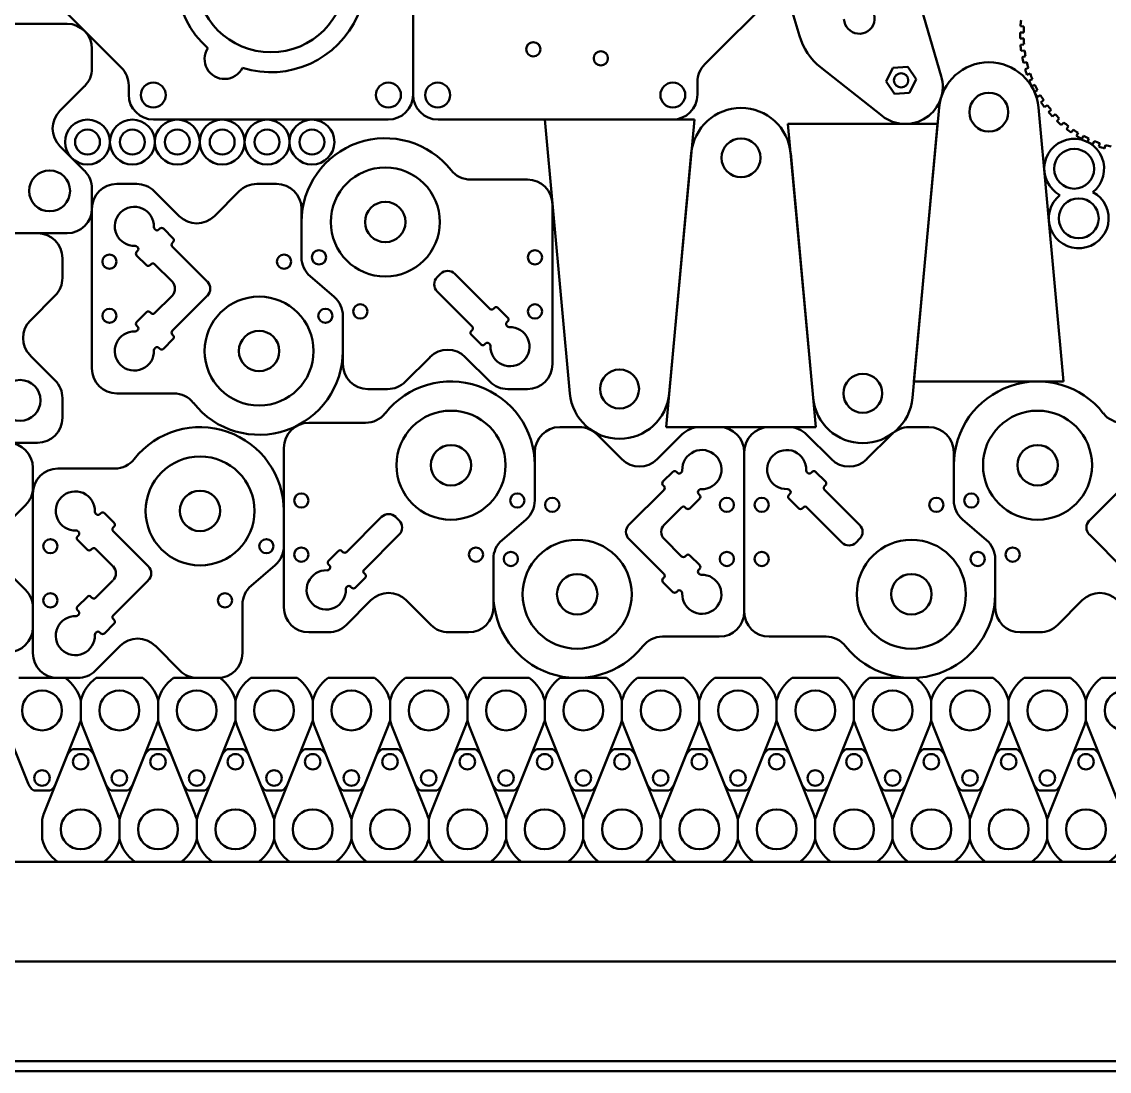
# Model space of a CAD drawing. Header units: millimetres. Extents: x -20 to 580, y -93 to 307.
# Drawn here: x 157.5 to 375.5, y -92.8 to 117.6 of the extents above; entities that cross this region are included whole.
import ezdxf

# ---------------------------------------------------------------- set-up
doc = ezdxf.new("R2010")
doc.units = ezdxf.units.MM
doc.layers.add('Visible (ISO)', color=7, linetype='Continuous', lineweight=50)

msp = doc.modelspace()

# ---------------------------------------------------------------- linework, layer by layer
at = {"layer": 'Visible (ISO)'}
for p, q in [((235.97, 149.96), (235.97, 102.96)), ((235.97, 149.96), (235.97, 102.96)), ((313.42, 114.74), (309, 129.83)), ((294.43, 109.05), (308.31, 122.93)), ((177.5, 108.34), (165.75, 120.1)), ((337.41, 121.78), (341.84, 106.7)), ((135.31, 117.17), (166.61, 117.17)), ((358.43, 116.62), (357.73, 116.7)), ((357.67, 115.43), (358.37, 115.43)), ((358.37, 114.23), (357.67, 114.23)), ((171.61, 112.17), (171.61, 108.21)), ((357.73, 112.95), (358.43, 113.03)), ((358.56, 111.83), (357.86, 111.76)), ((358.06, 110.5), (358.74, 110.65)), ((358.99, 109.47), (358.31, 109.33)), ((329.99, 98.7), (317.66, 108.46)), ((330.78, 105.62), (332.11, 108.34)), ((332.11, 108.34), (335.13, 108.55)), ((335.13, 108.55), (336.83, 106.04)), ((358.64, 108.1), (359.31, 108.32)), ((359.68, 107.17), (359.01, 106.96)), ((165.18, 99.7), (170.14, 104.67)), ((178.97, 102.96), (178.97, 104.81)), ((292.97, 102.96), (292.97, 105.52)), ((332.48, 103.1), (330.78, 105.62)), ((336.83, 106.04), (335.5, 103.31)), ((359.47, 105.77), (360.11, 106.05)), ((360.59, 104.96), (359.96, 104.67)), ((335.5, 103.31), (332.48, 103.1)), ((360.53, 103.54), (361.14, 103.89)), ((361.74, 102.85), (361.13, 102.5)), ((336.38, 45.46), (341.42, 100.38)), ((361.34, 100.38), (366.38, 45.46)), ((361.83, 101.43), (362.39, 101.84)), ((363.1, 100.87), (362.53, 100.46)), ((363.33, 99.47), (363.86, 99.94)), ((364.66, 99.05), (364.14, 98.58)), ((365.04, 97.68), (365.51, 98.2)), ((230.97, 97.96), (183.97, 97.96)), ((240.97, 97.96), (287.97, 97.96)), ((267.4, 43.05), (262.36, 97.96)), ((262.36, 97.96), (292.36, 97.96)), ((292.36, 97.96), (287.32, 43.05)), ((316.16, 42.17), (311.12, 97.08)), ((311.12, 97.08), (341.12, 97.08)), ((341.12, 97.08), (336.07, 42.17)), ((366.4, 97.4), (365.93, 96.88)), ((366.92, 96.07), (367.33, 96.64)), ((368.3, 95.94), (367.89, 95.37)), ((368.96, 94.68), (369.31, 95.28)), ((370.35, 94.68), (370, 94.08)), ((371.13, 93.5), (371.42, 94.14)), ((170.14, 87.66), (165.18, 92.63)), ((372.51, 93.65), (372.23, 93.01)), ((373.42, 92.55), (373.64, 93.22)), ((374.78, 92.85), (374.56, 92.18)), ((286.7, 36.3), (291.74, 91.21)), ((311.66, 91.21), (316.7, 36.3)), ((176.61, 85.06), (180.57, 85.06)), ((204.65, 85.06), (208.61, 85.06)), ((247.51, 85.93), (258.9, 85.93)), ((171.61, 84.13), (171.61, 80.17)), ((189.07, 78.62), (184.1, 83.59)), ((201.11, 83.59), (196.14, 78.62)), ((263.9, 80.93), (263.9, 48.93)), ((171.61, 48.06), (171.61, 80.06)), ((213.61, 80.06), (213.61, 70.35)), ((213.61, 70.35), (213.61, 77.43)), ((129.39, 75.17), (160.69, 75.17)), ((166.61, 75.17), (135.31, 75.17)), ((184.18, 76.02), (184.3, 75.9)), ((185.01, 75.9), (185.22, 76.11)), ((185.93, 76.11), (187.91, 74.13)), ((180.76, 72.37), (180.64, 72.49)), ((187.91, 73.43), (187.69, 73.21)), ((187.69, 72.51), (194.73, 65.47)), ((165.69, 70.17), (165.69, 66.21)), ((180.55, 71.45), (180.76, 71.66)), ((182.53, 68.76), (180.55, 70.74)), ((183.45, 68.97), (183.24, 68.76)), ((187.66, 65.47), (184.16, 68.97)), ((220.16, 62.42), (215.35, 66.56)), ((215.35, 66.56), (220.16, 62.42)), ((240.78, 66.34), (241.49, 67.05)), ((244.32, 67.05), (251.35, 60.01)), ((247.82, 56.47), (240.78, 63.51)), ((159.26, 57.7), (164.23, 62.67)), ((184.16, 59.14), (187.66, 62.64)), ((194.73, 62.64), (187.69, 55.6)), ((180.55, 57.37), (182.53, 59.35)), ((183.24, 59.35), (183.45, 59.14)), ((252.06, 60.01), (252.27, 60.22)), ((252.98, 60.22), (254.96, 58.24)), ((221.9, 48.93), (221.9, 58.63)), ((221.9, 58.63), (221.9, 51.56)), ((254.96, 57.53), (254.75, 57.32)), ((180.76, 56.45), (180.55, 56.66)), ((180.64, 55.62), (180.76, 55.75)), ((187.69, 54.9), (187.91, 54.68)), ((247.61, 55.55), (247.82, 55.77)), ((249.59, 52.87), (247.61, 54.85)), ((254.75, 56.62), (254.87, 56.49)), ((187.91, 53.98), (185.93, 52)), ((250.51, 53.08), (250.29, 52.87)), ((251.33, 52.96), (251.21, 53.08)), ((164.23, 45.66), (159.26, 50.63)), ((184.3, 52.21), (184.18, 52.09)), ((185.22, 52), (185.01, 52.21)), ((234.4, 45.39), (239.37, 50.36)), ((246.44, 50.36), (251.41, 45.39)), ((230.86, 43.93), (226.9, 43.93)), ((258.9, 43.93), (254.94, 43.93)), ((366.38, 45.46), (336.38, 45.46)), ((165.69, 42.13), (165.69, 38.17)), ((188, 43.06), (176.61, 43.06)), ((215.07, 37.17), (226.46, 37.17)), ((265.36, 36.3), (269.32, 36.3)), ((316.7, 36.3), (286.7, 36.3)), ((293.4, 36.3), (297.36, 36.3)), ((307.36, 36.3), (311.32, 36.3)), ((335.4, 36.3), (339.36, 36.3)), ((160.69, 33.17), (129.39, 33.17)), ((277.82, 29.87), (272.85, 34.84)), ((289.86, 34.84), (284.89, 29.87)), ((319.82, 29.87), (314.85, 34.84)), ((331.86, 34.84), (326.89, 29.87)), ((210.07, 0.17), (210.07, 32.17)), ((260.36, 21.6), (260.36, 31.3)), ((302.36, -0.7), (302.36, 31.3)), ((302.36, 31.3), (302.36, -0.7)), ((344.36, 31.3), (344.36, 21.6)), ((260.36, 28.67), (260.36, 21.6)), ((344.36, 21.6), (344.36, 28.67)), ((159.77, 28.17), (159.77, 24.21)), ((164.77, 28.01), (176.17, 28.01)), ((286.06, 25.38), (288.04, 27.36)), ((288.75, 27.36), (288.96, 27.15)), ((289.67, 27.15), (289.79, 27.27)), ((314.93, 27.27), (315.05, 27.15)), ((315.76, 27.15), (315.97, 27.36)), ((316.67, 27.36), (318.65, 25.38)), ((286.27, 24.46), (286.06, 24.67)), ((318.65, 24.67), (318.44, 24.46)), ((371.53, 17.58), (378.57, 24.62)), ((159.77, -8.99), (159.77, 23.01)), ((279.24, 16.71), (286.27, 23.75)), ((293.42, 21.98), (291.44, 20)), ((293.33, 23.73), (293.2, 23.61)), ((293.2, 22.9), (293.42, 22.69)), ((311.3, 22.69), (311.51, 22.9)), ((313.28, 20), (311.3, 21.98)), ((311.51, 23.61), (311.39, 23.73)), ((318.44, 23.75), (325.48, 16.71)), ((153.34, 15.7), (158.31, 20.67)), ((289.81, 20.22), (286.31, 16.71)), ((290.73, 20), (290.52, 20.22)), ((314.2, 20.22), (313.99, 20)), ((321.94, 13.18), (314.91, 20.22)), ((172.34, 18.98), (172.46, 18.85)), ((173.17, 18.85), (173.38, 19.07)), ((174.09, 19.07), (176.07, 17.09)), ((210.07, 19.51), (210.07, 12.43)), ((222.61, 11.25), (229.65, 18.29)), ((232.48, 18.29), (233.19, 17.58)), ((258.62, 17.8), (253.81, 13.67)), ((253.81, 13.67), (258.62, 17.8)), ((346.1, 17.8), (350.91, 13.67)), ((350.91, 13.67), (346.1, 17.8)), ((168.93, 15.32), (168.81, 15.44)), ((176.07, 16.38), (175.86, 16.17)), ((175.86, 15.46), (182.89, 8.42)), ((168.72, 14.4), (168.93, 14.61)), ((170.69, 11.71), (168.72, 13.69)), ((233.19, 14.76), (226.15, 7.72)), ((286.27, 6.85), (279.24, 13.89)), ((286.31, 13.89), (289.81, 10.38)), ((325.48, 13.89), (324.77, 13.18)), ((378.57, 7.72), (371.53, 14.76)), ((171.61, 11.92), (171.4, 11.71)), ((175.82, 8.42), (172.32, 11.92)), ((219.01, 9.49), (220.99, 11.47)), ((221.69, 11.47), (221.91, 11.25)), ((219.22, 8.57), (219.01, 8.78)), ((252.07, 9.88), (252.07, 0.17)), ((252.07, 2.8), (252.07, 9.88)), ((290.52, 10.38), (290.73, 10.6)), ((291.44, 10.6), (293.42, 8.62)), ((352.65, 9.88), (352.65, 2.8)), ((352.65, 0.17), (352.65, 9.88)), ((158.31, 3.66), (153.34, 8.63)), ((208.33, 8.64), (203.51, 4.5)), ((219.1, 7.74), (219.22, 7.86)), ((226.15, 7.01), (226.36, 6.8)), ((293.42, 7.91), (293.2, 7.7)), ((293.2, 6.99), (293.33, 6.87)), ((172.32, 2.09), (175.82, 5.59)), ((182.89, 5.59), (175.86, -1.44)), ((226.36, 6.09), (224.38, 4.11)), ((286.06, 5.93), (286.27, 6.14)), ((288.04, 3.24), (286.06, 5.22)), ((168.72, 0.32), (170.69, 2.3)), ((171.4, 2.3), (171.61, 2.09)), ((222.76, 4.32), (222.63, 4.2)), ((223.67, 4.11), (223.46, 4.32)), ((288.96, 3.45), (288.75, 3.24)), ((289.79, 3.33), (289.67, 3.45)), ((159.77, 0.13), (159.77, -3.83)), ((201.77, 0.71), (201.77, -8.99)), ((222.56, -3.37), (227.53, 1.6)), ((234.6, 1.6), (239.57, -3.37)), ((365.15, -3.37), (370.12, 1.6)), ((168.93, -0.6), (168.72, -0.38)), ((168.81, -1.42), (168.93, -1.3)), ((175.86, -2.15), (176.07, -2.36)), ((176.07, -3.07), (174.09, -5.05)), ((172.46, -4.84), (172.34, -4.96)), ((173.38, -5.05), (173.17, -4.84)), ((219.03, -4.83), (215.07, -4.83)), ((247.07, -4.83), (243.11, -4.83)), ((297.36, -5.7), (285.97, -5.7)), ((318.75, -5.7), (307.36, -5.7)), ((361.61, -4.83), (357.65, -4.83)), ((172.27, -12.53), (177.24, -7.56)), ((184.31, -7.56), (189.28, -12.53)), ((166.27, -13.99), (156.94, -13.99)), ((168.73, -13.99), (164.77, -13.99)), ((181.77, -13.99), (172.44, -13.99)), ((197.27, -13.99), (187.94, -13.99)), ((196.77, -13.99), (192.81, -13.99)), ((212.77, -13.99), (203.44, -13.99)), ((228.27, -13.99), (218.94, -13.99)), ((243.77, -13.99), (234.44, -13.99)), ((259.27, -13.99), (249.94, -13.99)), ((274.77, -13.99), (265.44, -13.99)), ((290.27, -13.99), (280.94, -13.99)), ((305.77, -13.99), (296.44, -13.99)), ((321.27, -13.99), (311.94, -13.99)), ((336.77, -13.99), (327.44, -13.99)), ((352.27, -13.99), (342.94, -13.99)), ((367.77, -13.99), (358.44, -13.99)), ((383.27, -13.99), (373.94, -13.99)), ((169.35, -18.51), (169.35, -22.48)), ((169.35, -22.48), (169.35, -18.51)), ((184.85, -22.48), (184.85, -18.51)), ((184.85, -18.51), (184.85, -22.48)), ((200.35, -18.51), (200.35, -22.48)), ((200.35, -22.48), (200.35, -18.51)), ((215.85, -22.48), (215.85, -18.51)), ((215.85, -18.51), (215.85, -22.48)), ((231.35, -18.51), (231.35, -22.48)), ((231.35, -22.48), (231.35, -18.51)), ((246.85, -22.48), (246.85, -18.51)), ((246.85, -18.51), (246.85, -22.48)), ((262.35, -18.51), (262.35, -22.48)), ((262.35, -22.48), (262.35, -18.51)), ((277.85, -22.48), (277.85, -18.51)), ((277.85, -18.51), (277.85, -22.48)), ((293.35, -18.51), (293.35, -22.48)), ((293.35, -22.48), (293.35, -18.51)), ((308.85, -22.48), (308.85, -18.51)), ((308.85, -18.51), (308.85, -22.48)), ((324.35, -18.51), (324.35, -22.48)), ((324.35, -22.48), (324.35, -18.51)), ((339.85, -22.48), (339.85, -18.51)), ((339.85, -18.51), (339.85, -22.48)), ((355.35, -18.51), (355.35, -22.48)), ((355.35, -22.48), (355.35, -18.51)), ((370.85, -22.48), (370.85, -18.51)), ((370.85, -18.51), (370.85, -22.48)), ((158.82, -35.15), (154.17, -23.44)), ((169.04, -23.44), (164.39, -35.15)), ((174.32, -35.15), (169.67, -23.44)), ((184.54, -23.44), (179.89, -35.15)), ((189.82, -35.15), (185.17, -23.44)), ((200.04, -23.44), (195.39, -35.15)), ((205.32, -35.15), (200.67, -23.44)), ((215.54, -23.44), (210.89, -35.15)), ((220.82, -35.15), (216.17, -23.44)), ((231.04, -23.44), (226.39, -35.15)), ((236.32, -35.15), (231.67, -23.44)), ((246.54, -23.44), (241.89, -35.15)), ((251.82, -35.15), (247.17, -23.44)), ((262.04, -23.44), (257.39, -35.15)), ((267.32, -35.15), (262.67, -23.44)), ((277.54, -23.44), (272.89, -35.15)), ((282.82, -35.15), (278.17, -23.44)), ((293.04, -23.44), (288.39, -35.15)), ((298.32, -35.15), (293.67, -23.44)), ((308.54, -23.44), (303.89, -35.15)), ((313.82, -35.15), (309.17, -23.44)), ((324.04, -23.44), (319.39, -35.15)), ((329.32, -35.15), (324.67, -23.44)), ((339.54, -23.44), (334.89, -35.15)), ((344.82, -35.15), (340.17, -23.44)), ((355.04, -23.44), (350.39, -35.15)), ((360.32, -35.15), (355.67, -23.44)), ((370.54, -23.44), (365.89, -35.15)), ((375.82, -35.15), (371.17, -23.44)), ((171.01, -28.28), (167.7, -28.28)), ((186.51, -28.28), (183.2, -28.28)), ((202.01, -28.28), (198.7, -28.28)), ((217.51, -28.28), (214.2, -28.28)), ((233.01, -28.28), (229.7, -28.28)), ((248.51, -28.28), (245.2, -28.28)), ((264.01, -28.28), (260.7, -28.28)), ((279.51, -28.28), (276.2, -28.28)), ((295.01, -28.28), (291.7, -28.28)), ((310.51, -28.28), (307.2, -28.28)), ((326.01, -28.28), (322.7, -28.28)), ((341.51, -28.28), (338.2, -28.28)), ((357.01, -28.28), (353.7, -28.28)), ((372.51, -28.28), (369.2, -28.28)), ((161.92, -41.38), (166.57, -29.68)), ((172.14, -29.68), (176.79, -41.38)), ((177.42, -41.38), (182.07, -29.68)), ((187.64, -29.68), (192.29, -41.38)), ((192.92, -41.38), (197.57, -29.68)), ((203.14, -29.68), (207.79, -41.38)), ((208.42, -41.38), (213.07, -29.68)), ((218.64, -29.68), (223.29, -41.38)), ((223.92, -41.38), (228.57, -29.68)), ((234.14, -29.68), (238.79, -41.38)), ((239.42, -41.38), (244.07, -29.68)), ((249.64, -29.68), (254.29, -41.38)), ((254.92, -41.38), (259.57, -29.68)), ((265.14, -29.68), (269.79, -41.38)), ((270.42, -41.38), (275.07, -29.68)), ((280.64, -29.68), (285.29, -41.38)), ((285.92, -41.38), (290.57, -29.68)), ((296.14, -29.68), (300.79, -41.38)), ((301.42, -41.38), (306.07, -29.68)), ((311.64, -29.68), (316.29, -41.38)), ((316.92, -41.38), (321.57, -29.68)), ((327.14, -29.68), (331.79, -41.38)), ((332.42, -41.38), (337.07, -29.68)), ((342.64, -29.68), (347.29, -41.38)), ((347.92, -41.38), (352.57, -29.68)), ((358.14, -29.68), (362.79, -41.38)), ((363.42, -41.38), (368.07, -29.68)), ((373.64, -29.68), (378.29, -41.38)), ((159.95, -36.54), (163.26, -36.54)), ((175.45, -36.54), (178.76, -36.54)), ((190.95, -36.54), (194.26, -36.54)), ((206.45, -36.54), (209.76, -36.54)), ((221.95, -36.54), (225.26, -36.54)), ((237.45, -36.54), (240.76, -36.54)), ((252.95, -36.54), (256.26, -36.54)), ((268.45, -36.54), (271.76, -36.54)), ((283.95, -36.54), (287.26, -36.54)), ((299.45, -36.54), (302.76, -36.54)), ((314.95, -36.54), (318.26, -36.54)), ((330.45, -36.54), (333.76, -36.54)), ((345.95, -36.54), (349.26, -36.54)), ((361.45, -36.54), (364.76, -36.54)), ((161.6, -42.35), (161.6, -46.32)), ((177.1, -46.32), (177.1, -42.35)), ((177.1, -42.35), (177.1, -46.32)), ((192.6, -46.32), (192.6, -42.35)), ((192.6, -42.35), (192.6, -46.32)), ((208.1, -46.32), (208.1, -42.35)), ((208.1, -42.35), (208.1, -46.32)), ((223.6, -46.32), (223.6, -42.35)), ((223.6, -42.35), (223.6, -46.32)), ((239.1, -46.32), (239.1, -42.35)), ((239.1, -42.35), (239.1, -46.32)), ((254.6, -46.32), (254.6, -42.35)), ((254.6, -42.35), (254.6, -46.32)), ((270.1, -46.32), (270.1, -42.35)), ((270.1, -42.35), (270.1, -46.32)), ((285.6, -46.32), (285.6, -42.35)), ((285.6, -42.35), (285.6, -46.32)), ((301.1, -46.32), (301.1, -42.35)), ((301.1, -42.35), (301.1, -46.32)), ((316.6, -46.32), (316.6, -42.35)), ((316.6, -42.35), (316.6, -46.32)), ((332.1, -46.32), (332.1, -42.35)), ((332.1, -42.35), (332.1, -46.32)), ((347.6, -46.32), (347.6, -42.35)), ((347.6, -42.35), (347.6, -46.32)), ((363.1, -46.32), (363.1, -42.35)), ((363.1, -42.35), (363.1, -46.32)), ((400.27, -50.83), (-7.53, -50.83)), ((164.69, -50.83), (174.02, -50.83)), ((180.19, -50.83), (189.52, -50.83)), ((195.69, -50.83), (205.02, -50.83)), ((211.19, -50.83), (220.52, -50.83)), ((226.69, -50.83), (236.02, -50.83)), ((242.19, -50.83), (251.52, -50.83)), ((257.69, -50.83), (267.02, -50.83)), ((273.19, -50.83), (282.52, -50.83)), ((288.69, -50.83), (298.02, -50.83)), ((304.19, -50.83), (313.52, -50.83)), ((319.69, -50.83), (329.02, -50.83)), ((335.19, -50.83), (344.52, -50.83)), ((350.69, -50.83), (360.02, -50.83)), ((366.19, -50.83), (375.52, -50.83)), ((400.27, -70.83), (-7.53, -70.83)), ((-1.63, -70.83), (394.37, -70.83)), ((578.47, -90.83), (-17.53, -90.83)), ((-1.63, -90.83), (394.37, -90.83)), ((580.47, -92.83), (-19.53, -92.83))]:
    msp.add_line(p, q, dxfattribs=at)
for centre, radius in [((207.47, 126.46), 15), ((260.07, 112.06), 1.43), ((273.61, 110.25), 1.43), ((333.8, 105.83), 1.43), ((183.9, 102.89), 2.5), ((231.04, 102.89), 2.5), ((240.9, 102.89), 2.5), ((288.04, 102.89), 2.5), ((351.38, 99.46), 3.9), ((170.71, 93.46), 4.5), ((170.71, 93.46), 2.5), ((179.71, 93.46), 4.5), ((179.71, 93.46), 2.5), ((188.71, 93.46), 4.5), ((188.71, 93.46), 2.5), ((197.71, 93.46), 4.5), ((197.71, 93.46), 2.5), ((206.71, 93.46), 4.5), ((206.71, 93.46), 2.5), ((215.71, 93.46), 4.5), ((215.71, 93.46), 2.5), ((301.7, 90.3), 3.9), ((368.49, 88.11), 4), ((163.11, 83.67), 4.1), ((230.4, 77.43), 10.93), ((230.4, 77.43), 4.05), ((369.4, 78.16), 4), ((175.11, 69.48), 1.42), ((210.11, 69.48), 1.42), ((217.11, 70.35), 1.43), ((260.4, 70.35), 1.43), ((205.11, 51.56), 10.92), ((175.11, 58.63), 1.42), ((218.4, 58.63), 1.42), ((225.4, 59.5), 1.43), ((260.4, 59.5), 1.43), ((205.11, 51.56), 4.05), ((277.36, 43.96), 3.9), ((326.12, 43.08), 3.9), ((157.19, 41.67), 4.1), ((243.57, 28.67), 10.93), ((361.15, 28.67), 10.93), ((243.57, 28.67), 4.05), ((361.15, 28.67), 4.05), ((193.27, 19.51), 10.92), ((193.27, 19.51), 4.05), ((213.57, 21.6), 1.43), ((256.86, 21.6), 1.43), ((263.86, 20.73), 1.43), ((298.86, 20.73), 1.43), ((305.86, 20.73), 1.43), ((340.86, 20.73), 1.43), ((347.86, 21.6), 1.43), ((163.27, 12.43), 1.42), ((206.57, 12.43), 1.42), ((268.86, 2.8), 10.93), ((335.86, 2.8), 10.93), ((213.57, 10.75), 1.43), ((248.57, 10.75), 1.43), ((255.57, 9.88), 1.43), ((298.86, 9.88), 1.43), ((305.86, 9.88), 1.43), ((349.15, 9.88), 1.43), ((356.15, 10.75), 1.43), ((268.86, 2.8), 4.05), ((335.86, 2.8), 4.05), ((163.27, 1.58), 1.42), ((198.27, 1.58), 1.42), ((161.6, -20.49), 4), ((177.1, -20.49), 4), ((192.6, -20.49), 4), ((208.1, -20.49), 4), ((223.6, -20.49), 4), ((239.1, -20.49), 4), ((254.6, -20.49), 4), ((270.1, -20.49), 4), ((285.6, -20.49), 4), ((301.1, -20.49), 4), ((316.6, -20.49), 4), ((332.1, -20.49), 4), ((347.6, -20.49), 4), ((363.1, -20.49), 4), ((378.6, -20.49), 4), ((169.35, -30.78), 1.55), ((184.85, -30.78), 1.55), ((200.35, -30.78), 1.55), ((215.85, -30.78), 1.55), ((231.35, -30.78), 1.55), ((246.85, -30.78), 1.55), ((262.35, -30.78), 1.55), ((277.85, -30.78), 1.55), ((293.35, -30.78), 1.55), ((308.85, -30.78), 1.55), ((324.35, -30.78), 1.55), ((339.85, -30.78), 1.55), ((355.35, -30.78), 1.55), ((370.85, -30.78), 1.55), ((161.6, -34.04), 1.55), ((177.1, -34.04), 1.55), ((192.6, -34.04), 1.55), ((208.1, -34.04), 1.55), ((223.6, -34.04), 1.55), ((239.1, -34.04), 1.55), ((254.6, -34.04), 1.55), ((270.1, -34.04), 1.55), ((285.6, -34.04), 1.55), ((301.1, -34.04), 1.55), ((316.6, -34.04), 1.55), ((332.1, -34.04), 1.55), ((347.6, -34.04), 1.55), ((363.1, -34.04), 1.55), ((169.35, -44.33), 4), ((184.85, -44.33), 4), ((200.35, -44.33), 4), ((215.85, -44.33), 4), ((231.35, -44.33), 4), ((246.85, -44.33), 4), ((262.35, -44.33), 4), ((277.85, -44.33), 4), ((293.35, -44.33), 4), ((308.85, -44.33), 4), ((324.35, -44.33), 4), ((339.85, -44.33), 4), ((355.35, -44.33), 4), ((370.85, -44.33), 4)]:
    msp.add_circle(centre, radius, dxfattribs=at)
for centre, radius, start, end in [((207.47, 126.46), 19, 252.5477, 228.2836), ((325.42, 118.26), 3.08, 182.5501, 65.4389), ((381.28, 114.83), 23.62, 172.5544, 175.4652), ((166.61, 112.17), 5, 0, 90), ((381.28, 114.83), 22.92, 175.5096, 178.5099), ((325.42, 118.26), 12.5, 196.3548, 231.6342), ((381.28, 114.83), 23.62, 178.5544, 181.4652), ((381.28, 114.83), 22.92, 181.5096, 184.5099), ((198.18, 110.11), 4, 147.0607, 333.7706), ((381.28, 114.83), 23.62, 184.5544, 187.4652), ((381.28, 114.83), 22.92, 187.5096, 190.5099), ((297.97, 105.52), 5, 135, 180), ((351.38, 99.46), 10, 5.2458, 174.7542), ((381.28, 114.83), 23.62, 190.5544, 193.4652), ((381.28, 114.83), 22.92, 193.5096, 196.5099), ((166.61, 108.21), 5, 315, 0), ((173.97, 104.81), 5, 0, 45), ((381.28, 114.83), 23.62, 196.5544, 199.4652), ((381.28, 114.83), 22.92, 199.5096, 202.5099), ((334.64, 104.58), 7.5, 231.6342, 16.3548), ((381.28, 114.83), 23.62, 202.5544, 205.4652), ((381.28, 114.83), 22.92, 205.5096, 208.5099), ((183.97, 102.96), 5, 180, 270), ((230.97, 102.96), 5, 270, 0), ((240.97, 102.96), 5, 180, 270), ((287.97, 102.96), 5, 270, 0), ((381.28, 114.83), 23.62, 208.5544, 211.4652), ((381.28, 114.83), 22.92, 211.5096, 214.5099), ((301.7, 90.3), 10, 5.2458, 174.7542), ((381.28, 114.83), 23.62, 214.5544, 217.4652), ((381.28, 114.83), 22.92, 217.5096, 220.5099), ((168.71, 96.17), 5, 135, 225), ((381.28, 114.83), 23.62, 220.5544, 223.4652), ((381.28, 114.83), 22.92, 223.5096, 226.5099), ((381.28, 114.83), 23.62, 226.5544, 229.4652), ((381.28, 114.83), 22.92, 229.5096, 232.5099), ((381.28, 114.83), 23.62, 232.5544, 235.4652), ((381.28, 114.83), 22.92, 235.5096, 238.5099), ((230.4, 77.43), 16.79, 38.2776, 180), ((368.49, 88.11), 6, 308.8031, 241.6885), ((381.28, 114.83), 23.62, 238.5544, 241.4652), ((381.28, 114.83), 22.92, 241.5096, 244.5099), ((381.28, 114.83), 23.62, 244.5544, 247.4652), ((381.28, 114.83), 22.92, 247.5096, 250.5099), ((381.28, 114.83), 23.62, 250.5544, 253.4652), ((381.28, 114.83), 22.92, 253.5096, 256.5099), ((166.61, 84.13), 5, 0, 45), ((247.51, 90.93), 5, 218.2776, 270), ((176.61, 80.06), 5, 90, 180), ((180.57, 80.06), 5, 45, 90), ((204.65, 80.06), 5, 90, 135), ((208.61, 80.06), 5, 0, 90), ((258.9, 80.93), 5, 0, 90), ((369.4, 78.16), 6, 128.8031, 61.6885), ((166.61, 80.17), 5, 270, 0), ((180.11, 76.56), 3.92, 357.6849, 272.3151), ((192.61, 82.16), 5, 225, 315), ((184.53, 76.38), 0.5, 177.6849, 225), ((160.69, 70.17), 5, 0, 90), ((184.65, 76.26), 0.5, 225, 315), ((185.57, 75.76), 0.5, 45, 135), ((187.55, 73.78), 0.5, 315, 45), ((180.29, 72.13), 0.5, 45, 92.3151), ((180.41, 72.01), 0.5, 315, 45), ((188.05, 72.86), 0.5, 135, 225), ((180.9, 71.09), 0.5, 135, 225), ((218.61, 70.35), 5, 180, 229.3119), ((218.61, 70.35), 5, 180, 229.3119), ((182.88, 69.11), 0.5, 225, 315), ((183.8, 68.62), 0.5, 45, 135), ((242.9, 65.63), 2, 45, 135), ((160.69, 66.21), 5, 315, 0), ((186.25, 64.06), 2, 315, 45), ((193.32, 64.06), 2, 315, 45), ((242.2, 64.93), 2, 135, 225), ((216.9, 58.63), 5, 0, 49.3119), ((216.9, 58.63), 5, 0, 49.3119), ((182.88, 59), 0.5, 45, 135), ((183.8, 59.49), 0.5, 225, 315), ((251.71, 60.36), 0.5, 225, 315), ((252.63, 59.87), 0.5, 45, 135), ((162.79, 54.17), 5, 135, 225), ((180.9, 57.02), 0.5, 135, 225), ((255.1, 56.97), 0.5, 135, 225), ((254.61, 57.89), 0.5, 315, 45), ((180.11, 51.56), 3.93, 87.6849, 2.3151), ((180.29, 55.98), 0.5, 267.6849, 315), ((180.41, 56.1), 0.5, 315, 45), ((188.05, 55.25), 0.5, 135, 225), ((187.55, 54.33), 0.5, 315, 45), ((247.96, 55.2), 0.5, 135, 225), ((247.46, 56.12), 0.5, 315, 45), ((255.4, 52.43), 3.92, 177.6849, 92.3151), ((255.22, 56.85), 0.5, 225, 272.3151), ((184.65, 51.86), 0.5, 45, 135), ((249.94, 53.22), 0.5, 225, 315), ((250.86, 52.73), 0.5, 45, 135), ((250.98, 52.6), 0.5, 357.6849, 45), ((184.53, 51.73), 0.5, 135, 182.3151), ((185.57, 52.35), 0.5, 225, 315), ((205.11, 51.56), 16.79, 218.2776, 0), ((242.9, 46.82), 5, 45, 135), ((176.61, 48.06), 5, 180, 270), ((226.9, 48.93), 5, 180, 270), ((258.9, 48.93), 5, 270, 0), ((160.69, 42.13), 5, 0, 45), ((243.57, 28.67), 16.79, 0, 141.7224), ((230.86, 48.93), 5, 270, 315), ((254.94, 48.93), 5, 225, 270), ((361.15, 28.67), 16.79, 38.2776, 180), ((188, 38.06), 5, 38.2776, 90), ((277.36, 43.96), 10, 185.2458, 354.7542), ((326.12, 43.08), 10, 185.2458, 354.7542), ((160.69, 38.17), 5, 270, 0), ((215.07, 32.17), 5, 90, 180), ((226.46, 42.17), 5, 270, 321.7224), ((378.26, 42.17), 5, 218.2776, 270), ((193.27, 19.51), 16.79, 0, 141.7224), ((265.36, 31.3), 5, 90, 180), ((269.32, 31.3), 5, 45, 90), ((293.4, 31.3), 5, 90, 135), ((297.36, 31.3), 5, 0, 90), ((307.36, 31.3), 5, 90, 180), ((311.32, 31.3), 5, 45, 90), ((335.4, 31.3), 5, 90, 135), ((339.36, 31.3), 5, 0, 90), ((154.77, 28.17), 5, 0, 90), ((293.86, 27.8), 3.93, 267.6849, 182.3151), ((310.86, 27.8), 3.92, 357.6849, 272.3151), ((176.17, 33.01), 5, 270, 321.7224), ((281.36, 33.4), 5, 225, 315), ((323.36, 33.4), 5, 225, 315), ((164.77, 23.01), 5, 90, 180), ((288.4, 27), 0.5, 45, 135), ((289.32, 27.5), 0.5, 225, 315), ((289.44, 27.62), 0.5, 315, 2.3151), ((315.28, 27.62), 0.5, 177.6849, 225), ((315.4, 27.5), 0.5, 225, 315), ((316.32, 27), 0.5, 45, 135), ((154.77, 24.21), 5, 315, 0), ((286.42, 25.02), 0.5, 135, 225), ((285.92, 24.11), 0.5, 315, 45), ((318.8, 24.11), 0.5, 135, 225), ((318.3, 25.02), 0.5, 315, 45), ((168.27, 19.51), 3.92, 357.6849, 272.3151), ((293.56, 23.26), 0.5, 135, 225), ((293.68, 23.38), 0.5, 87.6849, 135), ((293.06, 22.34), 0.5, 315, 45), ((311.04, 23.38), 0.5, 45, 92.3151), ((311.65, 22.34), 0.5, 135, 225), ((311.16, 23.26), 0.5, 315, 45), ((255.36, 21.6), 5, 310.6881, 0), ((255.36, 21.6), 5, 310.6881, 0), ((290.16, 19.86), 0.5, 45, 135), ((291.08, 20.36), 0.5, 225, 315), ((313.63, 20.36), 0.5, 225, 315), ((314.55, 19.86), 0.5, 45, 135), ((349.36, 21.6), 5, 180, 229.3119), ((349.36, 21.6), 5, 180, 229.3119), ((172.69, 19.33), 0.5, 177.6849, 225), ((172.82, 19.21), 0.5, 225, 315), ((173.74, 18.71), 0.5, 45, 135), ((231.07, 16.88), 2, 45, 135), ((231.77, 16.17), 2, 315, 45), ((372.94, 16.17), 2, 135, 225), ((168.45, 15.09), 0.5, 45, 92.3151), ((168.57, 14.96), 0.5, 315, 45), ((176.21, 15.81), 0.5, 135, 225), ((175.72, 16.73), 0.5, 315, 45), ((280.65, 15.3), 2, 135, 225), ((287.72, 15.3), 2, 135, 225), ((324.07, 15.3), 2, 315, 45), ((169.07, 14.05), 0.5, 135, 225), ((257.07, 9.88), 5, 130.6881, 180), ((257.07, 9.88), 5, 130.6881, 180), ((323.36, 14.59), 2, 225, 315), ((347.65, 9.88), 5, 0, 49.3119), ((347.65, 9.88), 5, 0, 49.3119), ((171.05, 12.07), 0.5, 225, 315), ((171.97, 11.57), 0.5, 45, 135), ((205.07, 12.43), 5, 310.6881, 0), ((221.34, 11.11), 0.5, 45, 135), ((222.26, 11.61), 0.5, 225, 315), ((219.36, 9.13), 0.5, 135, 225), ((290.16, 10.74), 0.5, 225, 315), ((291.08, 10.24), 0.5, 45, 135), ((174.41, 7.01), 2, 315, 45), ((181.48, 7.01), 2, 315, 45), ((218.57, 3.67), 3.93, 87.6849, 2.3151), ((218.74, 8.09), 0.5, 267.6849, 315), ((218.87, 8.21), 0.5, 315, 45), ((226.5, 7.36), 0.5, 135, 225), ((226.01, 6.45), 0.5, 315, 45), ((285.92, 6.49), 0.5, 315, 45), ((293.86, 2.8), 3.92, 177.6849, 92.3151), ((293.56, 7.34), 0.5, 135, 225), ((293.68, 7.22), 0.5, 225, 272.3151), ((293.06, 8.26), 0.5, 315, 45), ((206.77, 0.71), 5, 130.6881, 180), ((223.11, 3.97), 0.5, 45, 135), ((286.42, 5.58), 0.5, 135, 225), ((154.77, 0.13), 5, 0, 45), ((171.05, 1.95), 0.5, 45, 135), ((222.99, 3.85), 0.5, 135, 182.3151), ((224.03, 4.47), 0.5, 225, 315), ((231.07, -1.93), 5, 45, 135), ((268.86, 2.8), 16.79, 180, 321.7224), ((288.4, 3.6), 0.5, 225, 315), ((289.32, 3.1), 0.5, 45, 135), ((289.44, 2.98), 0.5, 357.6849, 45), ((335.86, 2.8), 16.79, 218.2776, 0), ((373.65, -1.93), 5, 45, 135), ((169.07, -0.03), 0.5, 135, 225), ((171.97, 2.44), 0.5, 225, 315), ((215.07, 0.17), 5, 180, 270), ((247.07, 0.17), 5, 270, 0), ((357.65, 0.17), 5, 180, 270), ((168.27, -5.49), 3.92, 87.6849, 2.3151), ((168.45, -1.07), 0.5, 267.6849, 315), ((168.57, -0.95), 0.5, 315, 45), ((176.21, -1.8), 0.5, 135, 225), ((297.36, -0.7), 5, 270, 0), ((307.36, -0.7), 5, 180, 270), ((154.77, -3.83), 5, 270, 0), ((175.72, -2.72), 0.5, 315, 45), ((219.03, 0.17), 5, 270, 315), ((243.11, 0.17), 5, 225, 270), ((361.61, 0.17), 5, 270, 315), ((172.69, -5.31), 0.5, 135, 182.3151), ((172.82, -5.19), 0.5, 45, 135), ((173.74, -4.7), 0.5, 225, 315), ((180.77, -11.09), 5, 45, 135), ((285.97, -10.7), 5, 90, 141.7224), ((318.75, -10.7), 5, 38.2776, 90), ((164.77, -8.99), 5, 180, 270), ((196.77, -8.99), 5, 270, 0), ((168.73, -8.99), 5, 270, 315), ((192.81, -8.99), 5, 225, 270), ((161.6, -20.49), 8, 14.3615, 54.3409), ((177.1, -20.49), 8, 125.6591, 165.6385), ((177.1, -20.49), 8, 14.3615, 54.3409), ((192.6, -20.49), 8, 125.6591, 165.6385), ((192.6, -20.49), 8, 14.3615, 54.3409), ((208.1, -20.49), 8, 125.6591, 165.6385), ((208.1, -20.49), 8, 14.3615, 54.3409), ((223.6, -20.49), 8, 125.6591, 165.6385), ((223.6, -20.49), 8, 14.3615, 54.3409), ((239.1, -20.49), 8, 125.6591, 165.6385), ((239.1, -20.49), 8, 14.3615, 54.3409), ((254.6, -20.49), 8, 125.6591, 165.6385), ((254.6, -20.49), 8, 14.3615, 54.3409), ((270.1, -20.49), 8, 125.6591, 165.6385), ((270.1, -20.49), 8, 14.3615, 54.3409), ((285.6, -20.49), 8, 125.6591, 165.6385), ((285.6, -20.49), 8, 14.3615, 54.3409), ((301.1, -20.49), 8, 125.6591, 165.6385), ((301.1, -20.49), 8, 14.3615, 54.3409), ((316.6, -20.49), 8, 125.6591, 165.6385), ((316.6, -20.49), 8, 14.3615, 54.3409), ((332.1, -20.49), 8, 125.6591, 165.6385), ((332.1, -20.49), 8, 14.3615, 54.3409), ((347.6, -20.49), 8, 125.6591, 165.6385), ((347.6, -20.49), 8, 14.3615, 54.3409), ((363.1, -20.49), 8, 125.6591, 165.6385), ((363.1, -20.49), 8, 14.3615, 54.3409), ((378.6, -20.49), 8, 125.6591, 165.6385), ((161.6, -20.49), 8, 338.3458, 345.6385), ((177.1, -20.49), 8, 194.3615, 201.6542), ((177.1, -20.49), 8, 338.3458, 345.6385), ((192.6, -20.49), 8, 194.3615, 201.6542), ((192.6, -20.49), 8, 338.3458, 345.6385), ((208.1, -20.49), 8, 194.3615, 201.6542), ((208.1, -20.49), 8, 338.3458, 345.6385), ((223.6, -20.49), 8, 194.3615, 201.6542), ((223.6, -20.49), 8, 338.3458, 345.6385), ((239.1, -20.49), 8, 194.3615, 201.6542), ((239.1, -20.49), 8, 338.3458, 345.6385), ((254.6, -20.49), 8, 194.3615, 201.6542), ((254.6, -20.49), 8, 338.3458, 345.6385), ((270.1, -20.49), 8, 194.3615, 201.6542), ((270.1, -20.49), 8, 338.3458, 345.6385), ((285.6, -20.49), 8, 194.3615, 201.6542), ((285.6, -20.49), 8, 338.3458, 345.6385), ((301.1, -20.49), 8, 194.3615, 201.6542), ((301.1, -20.49), 8, 338.3458, 345.6385), ((316.6, -20.49), 8, 194.3615, 201.6542), ((316.6, -20.49), 8, 338.3458, 345.6385), ((332.1, -20.49), 8, 194.3615, 201.6542), ((332.1, -20.49), 8, 338.3458, 345.6385), ((347.6, -20.49), 8, 194.3615, 201.6542), ((347.6, -20.49), 8, 338.3458, 345.6385), ((363.1, -20.49), 8, 194.3615, 201.6542), ((363.1, -20.49), 8, 338.3458, 345.6385), ((378.6, -20.49), 8, 194.3615, 201.6542), ((169.35, -30.78), 3, 123.5573, 158.3458), ((169.35, -30.78), 3, 21.6542, 56.4427), ((184.85, -30.78), 3, 123.5573, 158.3458), ((184.85, -30.78), 3, 21.6542, 56.4427), ((200.35, -30.78), 3, 123.5573, 158.3458), ((200.35, -30.78), 3, 21.6542, 56.4427), ((215.85, -30.78), 3, 123.5573, 158.3458), ((215.85, -30.78), 3, 21.6542, 56.4427), ((231.35, -30.78), 3, 123.5573, 158.3458), ((231.35, -30.78), 3, 21.6542, 56.4427), ((246.85, -30.78), 3, 123.5573, 158.3458), ((246.85, -30.78), 3, 21.6542, 56.4427), ((262.35, -30.78), 3, 123.5573, 158.3458), ((262.35, -30.78), 3, 21.6542, 56.4427), ((277.85, -30.78), 3, 123.5573, 158.3458), ((277.85, -30.78), 3, 21.6542, 56.4427), ((293.35, -30.78), 3, 123.5573, 158.3458), ((293.35, -30.78), 3, 21.6542, 56.4427), ((308.85, -30.78), 3, 123.5573, 158.3458), ((308.85, -30.78), 3, 21.6542, 56.4427), ((324.35, -30.78), 3, 123.5573, 158.3458), ((324.35, -30.78), 3, 21.6542, 56.4427), ((339.85, -30.78), 3, 123.5573, 158.3458), ((339.85, -30.78), 3, 21.6542, 56.4427), ((355.35, -30.78), 3, 123.5573, 158.3458), ((355.35, -30.78), 3, 21.6542, 56.4427), ((370.85, -30.78), 3, 123.5573, 158.3458), ((370.85, -30.78), 3, 21.6542, 56.4427), ((161.6, -34.04), 3, 201.6542, 236.4427), ((161.6, -34.04), 3, 303.5573, 338.3458), ((177.1, -34.04), 3, 201.6542, 236.4427), ((177.1, -34.04), 3, 303.5573, 338.3458), ((192.6, -34.04), 3, 201.6542, 236.4427), ((192.6, -34.04), 3, 303.5573, 338.3458), ((208.1, -34.04), 3, 201.6542, 236.4427), ((208.1, -34.04), 3, 303.5573, 338.3458), ((223.6, -34.04), 3, 201.6542, 236.4427), ((223.6, -34.04), 3, 303.5573, 338.3458), ((239.1, -34.04), 3, 201.6542, 236.4427), ((239.1, -34.04), 3, 303.5573, 338.3458), ((254.6, -34.04), 3, 201.6542, 236.4427), ((254.6, -34.04), 3, 303.5573, 338.3458), ((270.1, -34.04), 3, 201.6542, 236.4427), ((270.1, -34.04), 3, 303.5573, 338.3458), ((285.6, -34.04), 3, 201.6542, 236.4427), ((285.6, -34.04), 3, 303.5573, 338.3458), ((301.1, -34.04), 3, 201.6542, 236.4427), ((301.1, -34.04), 3, 303.5573, 338.3458), ((316.6, -34.04), 3, 201.6542, 236.4427), ((316.6, -34.04), 3, 303.5573, 338.3458), ((332.1, -34.04), 3, 201.6542, 236.4427), ((332.1, -34.04), 3, 303.5573, 338.3458), ((347.6, -34.04), 3, 201.6542, 236.4427), ((347.6, -34.04), 3, 303.5573, 338.3458), ((363.1, -34.04), 3, 201.6542, 236.4427), ((363.1, -34.04), 3, 303.5573, 338.3458), ((169.35, -44.33), 8, 158.3458, 165.6385), ((169.35, -44.33), 8, 14.3615, 21.6542), ((184.85, -44.33), 8, 158.3458, 165.6385), ((184.85, -44.33), 8, 14.3615, 21.6542), ((200.35, -44.33), 8, 158.3458, 165.6385), ((200.35, -44.33), 8, 14.3615, 21.6542), ((215.85, -44.33), 8, 158.3458, 165.6385), ((215.85, -44.33), 8, 14.3615, 21.6542), ((231.35, -44.33), 8, 158.3458, 165.6385), ((231.35, -44.33), 8, 14.3615, 21.6542), ((246.85, -44.33), 8, 158.3458, 165.6385), ((246.85, -44.33), 8, 14.3615, 21.6542), ((262.35, -44.33), 8, 158.3458, 165.6385), ((262.35, -44.33), 8, 14.3615, 21.6542), ((277.85, -44.33), 8, 158.3458, 165.6385), ((277.85, -44.33), 8, 14.3615, 21.6542), ((293.35, -44.33), 8, 158.3458, 165.6385), ((293.35, -44.33), 8, 14.3615, 21.6542), ((308.85, -44.33), 8, 158.3458, 165.6385), ((308.85, -44.33), 8, 14.3615, 21.6542), ((324.35, -44.33), 8, 158.3458, 165.6385), ((324.35, -44.33), 8, 14.3615, 21.6542), ((339.85, -44.33), 8, 158.3458, 165.6385), ((339.85, -44.33), 8, 14.3615, 21.6542), ((355.35, -44.33), 8, 158.3458, 165.6385), ((355.35, -44.33), 8, 14.3615, 21.6542), ((370.85, -44.33), 8, 158.3458, 165.6385), ((169.35, -44.33), 8, 194.3615, 234.3409), ((169.35, -44.33), 8, 305.6591, 345.6385), ((184.85, -44.33), 8, 194.3615, 234.3409), ((184.85, -44.33), 8, 305.6591, 345.6385), ((200.35, -44.33), 8, 194.3615, 234.3409), ((200.35, -44.33), 8, 305.6591, 345.6385), ((215.85, -44.33), 8, 194.3615, 234.3409), ((215.85, -44.33), 8, 305.6591, 345.6385), ((231.35, -44.33), 8, 194.3615, 234.3409), ((231.35, -44.33), 8, 305.6591, 345.6385), ((246.85, -44.33), 8, 194.3615, 234.3409), ((246.85, -44.33), 8, 305.6591, 345.6385), ((262.35, -44.33), 8, 194.3615, 234.3409), ((262.35, -44.33), 8, 305.6591, 345.6385), ((277.85, -44.33), 8, 194.3615, 234.3409), ((277.85, -44.33), 8, 305.6591, 345.6385), ((293.35, -44.33), 8, 194.3615, 234.3409), ((293.35, -44.33), 8, 305.6591, 345.6385), ((308.85, -44.33), 8, 194.3615, 234.3409), ((308.85, -44.33), 8, 305.6591, 345.6385), ((324.35, -44.33), 8, 194.3615, 234.3409), ((324.35, -44.33), 8, 305.6591, 345.6385), ((339.85, -44.33), 8, 194.3615, 234.3409), ((339.85, -44.33), 8, 305.6591, 345.6385), ((355.35, -44.33), 8, 194.3615, 234.3409), ((355.35, -44.33), 8, 305.6591, 345.6385), ((370.85, -44.33), 8, 194.3615, 234.3409), ((370.85, -44.33), 8, 305.6591, 345.6385)]:
    msp.add_arc(centre, radius, start, end, dxfattribs=at)

doc.saveas('drawing.dxf')
